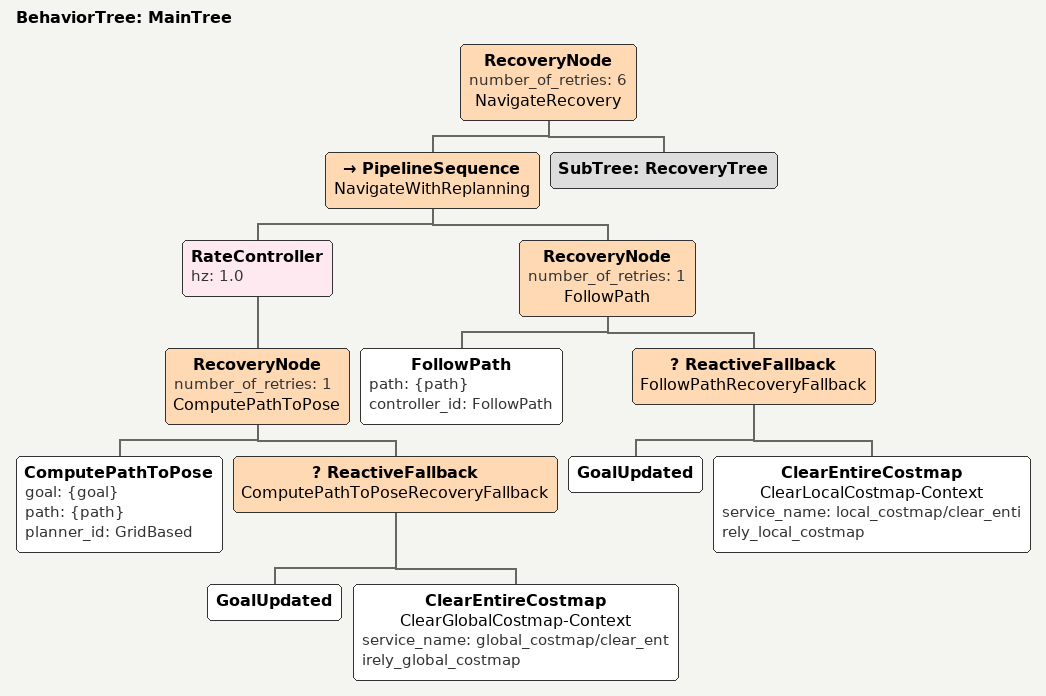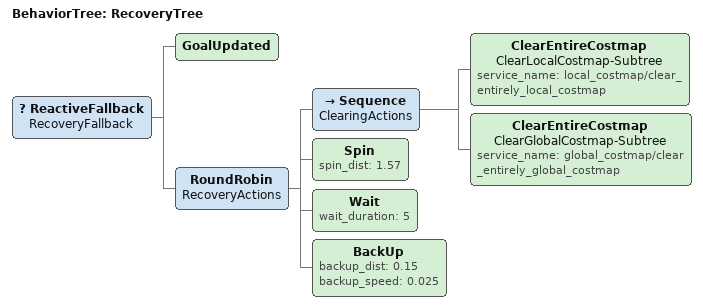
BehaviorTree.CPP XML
<?xml version="1.0" encoding="UTF-8"?>
<root BTCPP_format="3">
  <BehaviorTree ID="MainTree">
    <RecoveryNode number_of_retries="6" name="NavigateRecovery">
      <PipelineSequence name="NavigateWithReplanning">
        <RateController hz="1.0">
          <RecoveryNode number_of_retries="1" name="ComputePathToPose">
            <ComputePathToPose goal="{goal}" path="{path}" planner_id="GridBased"/>
            <ReactiveFallback name="ComputePathToPoseRecoveryFallback">
              <GoalUpdated/>
              <ClearEntireCostmap name="ClearGlobalCostmap-Context" service_name="global_costmap/clear_entirely_global_costmap"/>
            </ReactiveFallback>
          </RecoveryNode>
        </RateController>
        <RecoveryNode number_of_retries="1" name="FollowPath">
          <FollowPath path="{path}" controller_id="FollowPath"/>
          <ReactiveFallback name="FollowPathRecoveryFallback">
            <GoalUpdated/>
            <ClearEntireCostmap name="ClearLocalCostmap-Context" service_name="local_costmap/clear_entirely_local_costmap"/>
          </ReactiveFallback>
        </RecoveryNode>
      </PipelineSequence>
      <SubTree ID="RecoveryTree"/>
    </RecoveryNode>
  </BehaviorTree>

  <BehaviorTree ID="RecoveryTree">
    <ReactiveFallback name="RecoveryFallback">
      <GoalUpdated/>
      <RoundRobin name="RecoveryActions">
        <Sequence name="ClearingActions">
          <ClearEntireCostmap name="ClearLocalCostmap-Subtree" service_name="local_costmap/clear_entirely_local_costmap"/>
          <ClearEntireCostmap name="ClearGlobalCostmap-Subtree" service_name="global_costmap/clear_entirely_global_costmap"/>
        </Sequence>
        <Spin spin_dist="1.57"/>
        <Wait wait_duration="5"/>
        <BackUp backup_dist="0.15" backup_speed="0.025"/>
      </RoundRobin>
    </ReactiveFallback>
  </BehaviorTree>

</root>
